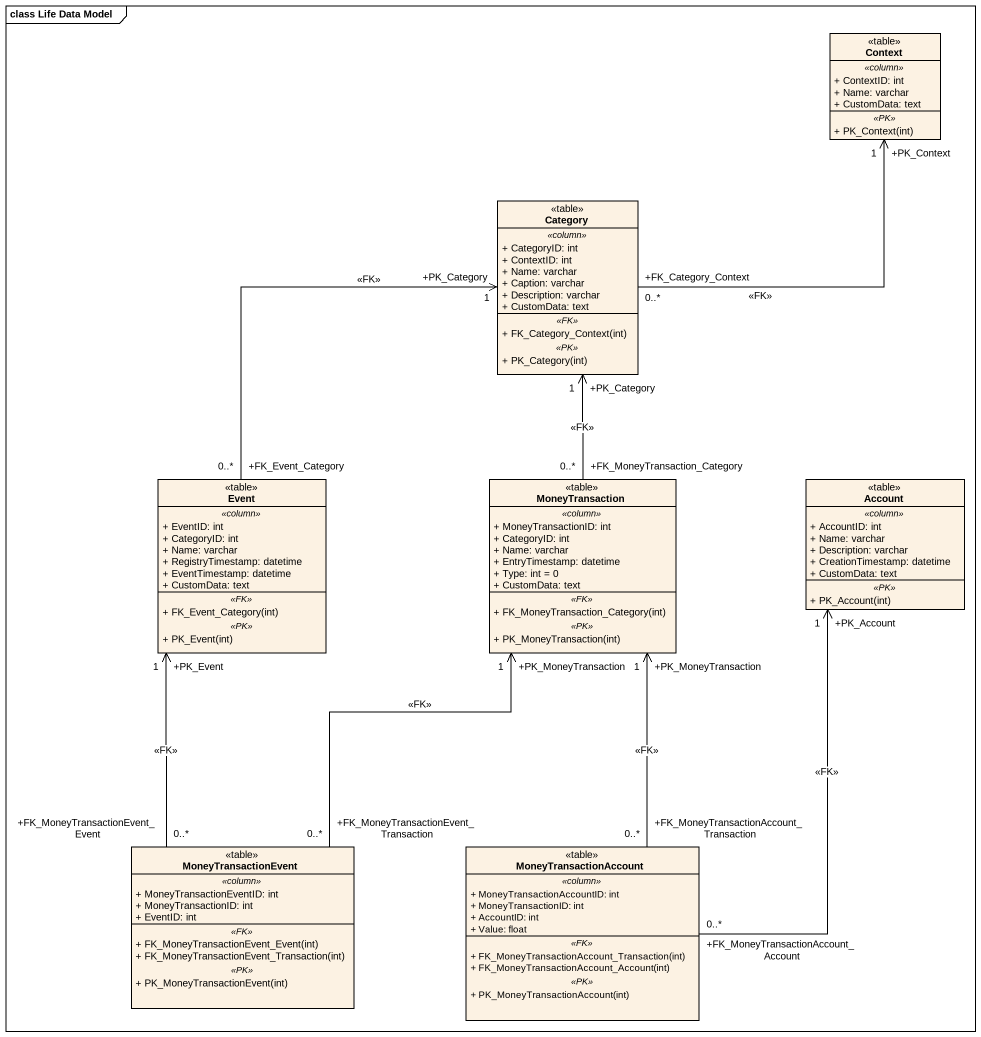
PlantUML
@startuml
mainframe class Life Data Model
hide circle
hide empty members
skinparam classAttributeIconSize 0
class Context <<table>> {
  .. <<column>> ..
  + ContextID: int
  + Name: varchar
  + CustomData: text
  .. <<PK>> ..
  + PK_Context(int)
}
class Category <<table>> {
  .. <<column>> ..
  + CategoryID: int
  + ContextID: int
  + Name: varchar
  + Caption: varchar
  + Description: varchar
  + CustomData: text
  .. <<FK>> ..
  + FK_Category_Context(int)
  .. <<PK>> ..
  + PK_Category(int)
}
class Event <<table>> {
  .. <<column>> ..
  + EventID: int
  + CategoryID: int
  + Name: varchar
  + RegistryTimestamp: datetime
  + EventTimestamp: datetime
  + CustomData: text
  .. <<FK>> ..
  + FK_Event_Category(int)
  .. <<PK>> ..
  + PK_Event(int)
}
class MoneyTransaction <<table>> {
  .. <<column>> ..
  + MoneyTransactionID: int
  + CategoryID: int
  + Name: varchar
  + EntryTimestamp: datetime
  + Type: int = 0
  + CustomData: text
  .. <<FK>> ..
  + FK_MoneyTransaction_Category(int)
  .. <<PK>> ..
  + PK_MoneyTransaction(int)
}
class Account <<table>> {
  .. <<column>> ..
  + AccountID: int
  + Name: varchar
  + Description: varchar
  + CreationTimestamp: datetime
  + CustomData: text
  .. <<PK>> ..
  + PK_Account(int)
}
class MoneyTransactionEvent <<table>> {
  .. <<column>> ..
  + MoneyTransactionEventID: int
  + MoneyTransactionID: int
  + EventID: int
  .. <<FK>> ..
  + FK_MoneyTransactionEvent_Event(int)
  + FK_MoneyTransactionEvent_Transaction(int)
  .. <<PK>> ..
  + PK_MoneyTransactionEvent(int)
}
class MoneyTransactionAccount <<table>> {
  .. <<column>> ..
  + MoneyTransactionAccountID: int
  + MoneyTransactionID: int
  + AccountID: int
  + Value: float
  .. <<FK>> ..
  + FK_MoneyTransactionAccount_Transaction(int)
  + FK_MoneyTransactionAccount_Account(int)
  .. <<PK>> ..
  + PK_MoneyTransactionAccount(int)
}
Category "+FK_Category_Context\n0..*" -up-> "+PK_Context\n1" Context : <<FK>>
Event "+FK_Event_Category\n0..*" -up-> "+PK_Category\n1" Category : <<FK>>
MoneyTransaction "+FK_MoneyTransaction_Category\n0..*" -up-> "+PK_Category\n1" Category : <<FK>>
MoneyTransactionEvent "+FK_MoneyTransactionEvent_Event\n0..*" -up-> "+PK_Event\n1" Event : <<FK>>
MoneyTransactionEvent "+FK_MoneyTransactionEvent_Transaction\n0..*" -up-> "+PK_MoneyTransaction\n1" MoneyTransaction : <<FK>>
MoneyTransactionAccount "+FK_MoneyTransactionAccount_Transaction\n0..*" -up-> "+PK_MoneyTransaction\n1" MoneyTransaction : <<FK>>
MoneyTransactionAccount "+FK_MoneyTransactionAccount_Account\n0..*" -up-> "+PK_Account\n1" Account : <<FK>>
@enduml
